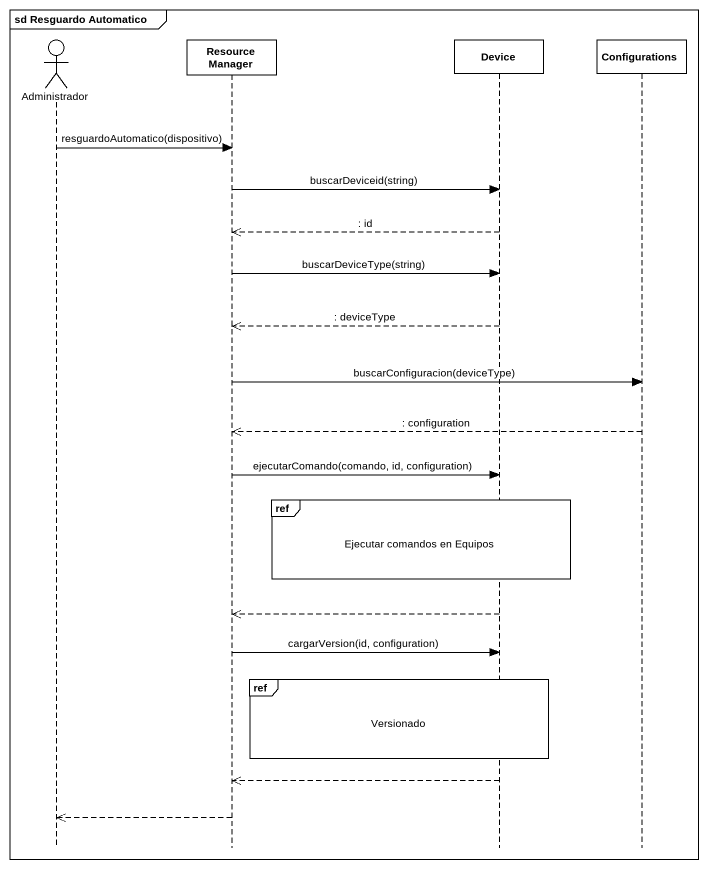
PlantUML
@startuml
mainframe sd Resguardo Automatico
hide footbox
actor Administrador
participant "Resource Manager" as Resource_Manager
participant Device
participant Configurations

Administrador -> Resource_Manager : resguardoAutomatico(dispositivo)
Resource_Manager -> Device : buscarDeviceid(string)
Device -->> Resource_Manager : : id
Resource_Manager -> Device : buscarDeviceType(string)
Device -->> Resource_Manager : : deviceType
Resource_Manager -> Configurations : buscarConfiguracion(deviceType)
Configurations -->> Resource_Manager : : configuration
Resource_Manager -> Device : ejecutarComando(comando, id, configuration)
ref over Device : Ejecutar comandos en Equipos
Device -->> Resource_Manager
Resource_Manager -> Device : cargarVersion(id, configuration)
ref over Device : Versionado
Device -->> Resource_Manager
Resource_Manager -->> Administrador
@enduml
